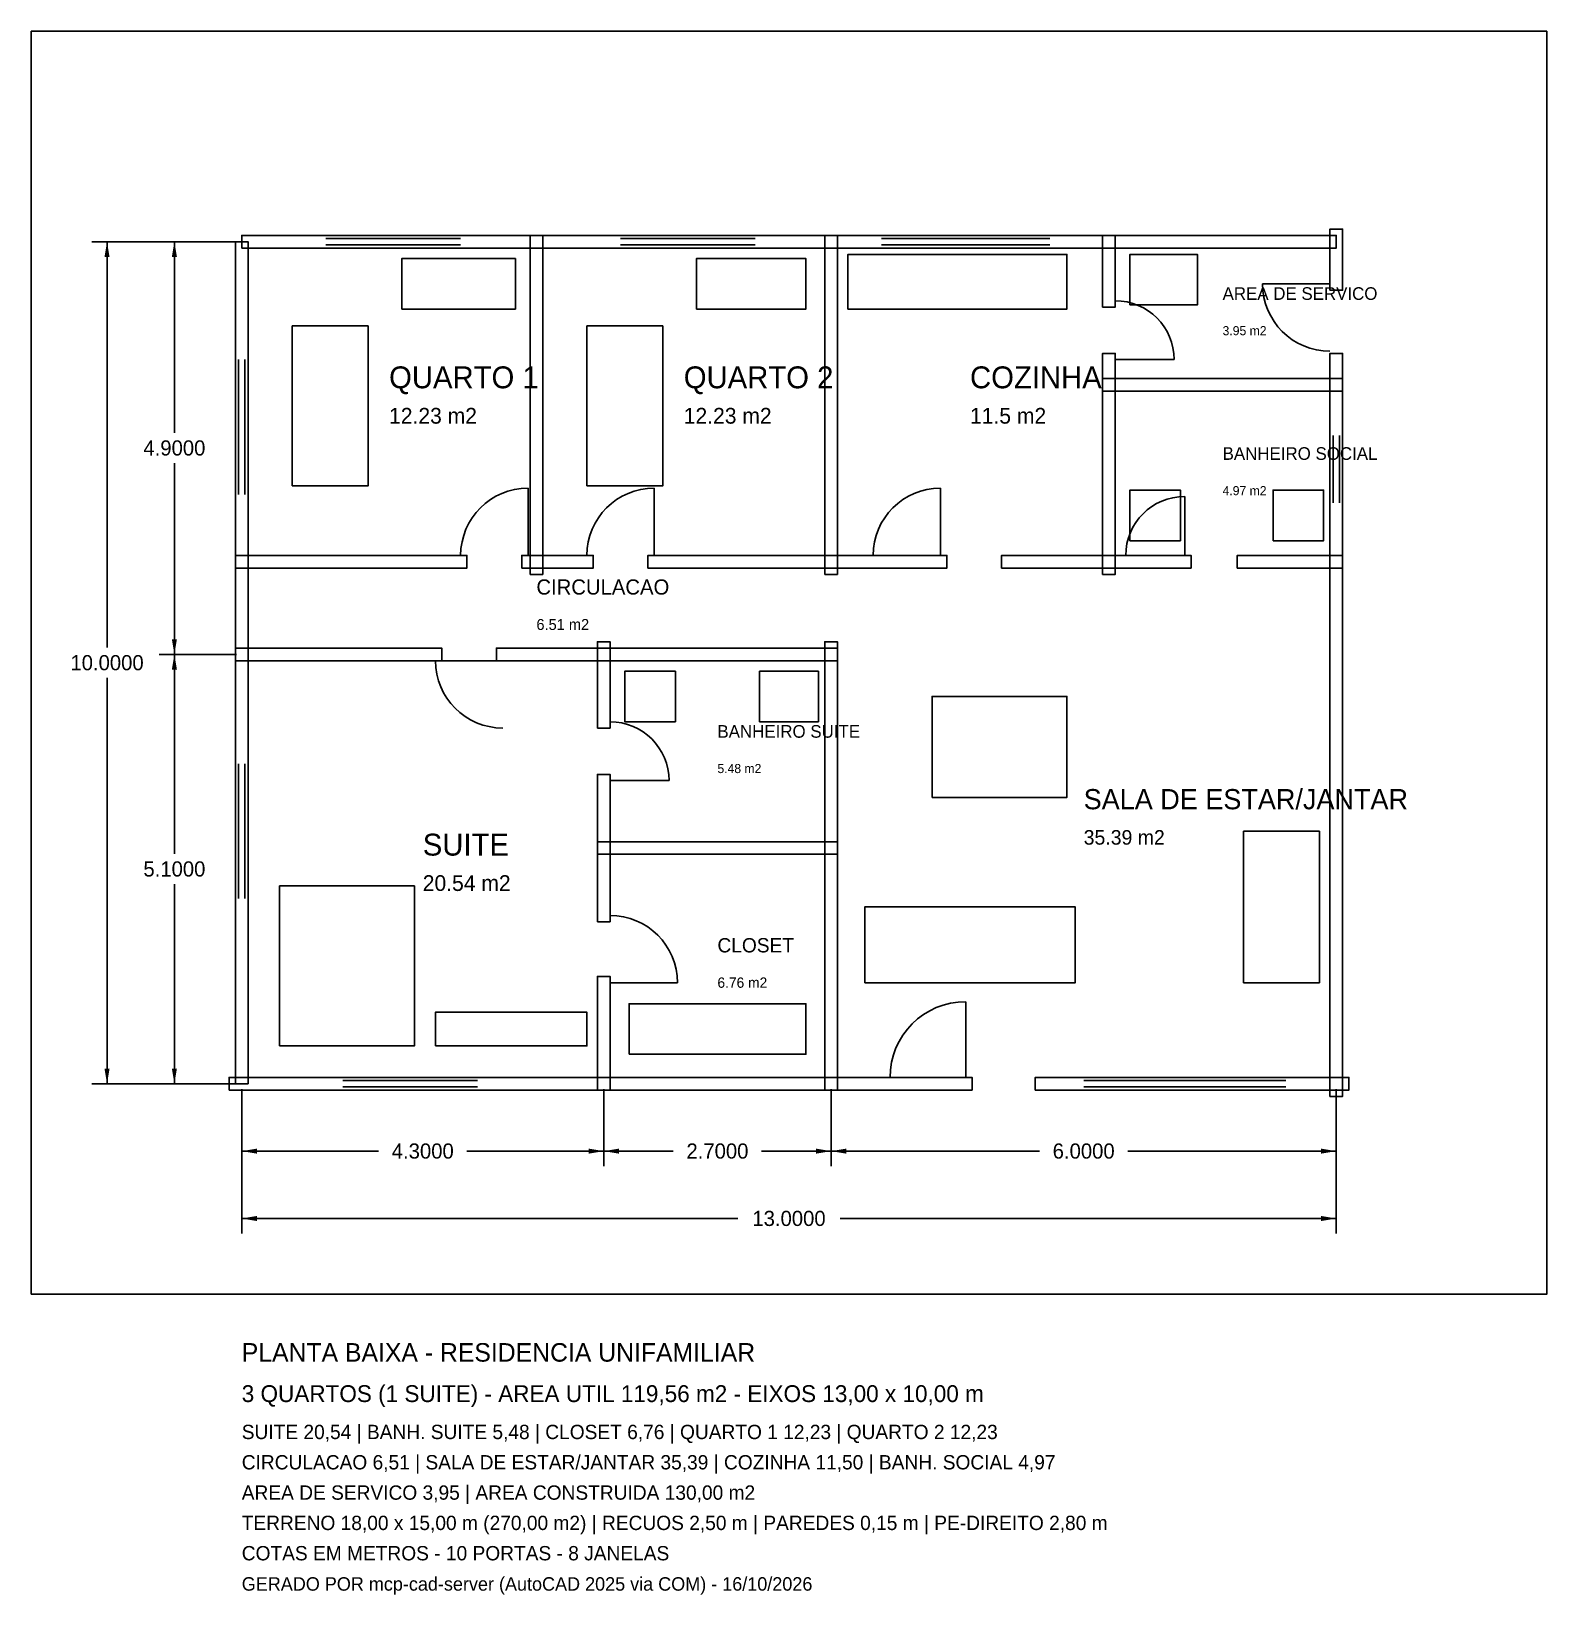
# Model space of a CAD drawing. Header units: inches. Extents: x -2.5 to 15.5, y -6.1 to 12.5.
import ezdxf

# ---------------------------------------------------------------- set-up
doc = ezdxf.new("R2010")
doc.units = ezdxf.units.IN
doc.header["$MEASUREMENT"] = 0
for name, color, linetype in [('COTAS', 1, 'Continuous'), ('JANELAS', 5, 'Continuous'), ('MOBILIARIO', 9, 'Continuous'), ('PAREDES', 4, 'Continuous'), ('PORTAS', 3, 'Continuous'), ('TERRENO', 6, 'Continuous'), ('TEXTOS', 7, 'Continuous')]:
    doc.layers.add(name, color=color, linetype=linetype)
doc.dimstyles.get("Standard").update_dxf_attribs({"dimtxt": 0.18, "dimasz": 0.18, "dimexe": 0.18, "dimexo": 0.0625, "dimgap": 0.09, "dimtad": 0, "dimtih": 1, "dimtoh": 1, "dimdec": 4, "dimzin": 0, "dimdsep": 46, "dimtxsty": 'Standard', "dimcen": 0.09, "dimadec": 0, "dimazin": 0, "dimtfac": 1, "dimtdec": 4, "dimtofl": 0, "dimtmove": 0, "dimatfit": 3, "dimfxl": 0, "dimtolj": 1, "dimtzin": 0, "dimarcsym": 0})

# ---------------------------------------------------------------- blocks, each defined once
blk = doc.blocks.new('*D')
at = {"layer": 'COTAS', "color": 0}
for p, q in [((-0.0625, 10), (-1.78, 10)), ((-1.6, 5.18), (-1.6, 10)), ((-0.0625, 10), (-0.98, 10)), ((-0.8, 7.73), (-0.8, 10)), ((-0.8, 5.1), (-0.8, 7.37)), ((-0.0625, 5.1), (-0.98, 5.1)), ((-0.0625, 5.1), (-0.98, 5.1)), ((-0.8, 2.73), (-0.8, 5.1)), ((-1.6, 0), (-1.6, 4.82)), ((-0.8, 0), (-0.8, 2.37)), ((-0.0625, 0), (-1.78, 0)), ((-0.0625, 0), (-0.98, 0)), ((0, -0.0625), (0, -0.98)), ((0, -0.0625), (0, -1.78)), ((4.3, -0.0625), (4.3, -0.98)), ((4.3, -0.0625), (4.3, -0.98)), ((7, -0.0625), (7, -0.98)), ((7, -0.0625), (7, -0.98)), ((13, -0.0625), (13, -0.98)), ((13, -0.0625), (13, -1.78)), ((0, -0.8), (1.625, -0.8)), ((2.675, -0.8), (4.3, -0.8)), ((4.3, -0.8), (5.125, -0.8)), ((6.175, -0.8), (7, -0.8)), ((7, -0.8), (9.475, -0.8)), ((10.525, -0.8), (13, -0.8)), ((0, -1.6), (5.891, -1.6)), ((7.109, -1.6), (13, -1.6))]:
    blk.add_line(p, q, dxfattribs=at)
for points in [[(-1.6, 10), (-1.63, 9.82), (-1.57, 9.82)], [(-0.8, 10), (-0.83, 9.82), (-0.77, 9.82)], [(-0.8, 5.1), (-0.77, 5.28), (-0.83, 5.28)], [(-0.8, 5.1), (-0.83, 4.92), (-0.77, 4.92)], [(-1.6, 0), (-1.57, 0.18), (-1.63, 0.18)], [(-0.8, 0), (-0.77, 0.18), (-0.83, 0.18)], [(0, -0.8), (0.18, -0.83), (0.18, -0.77)], [(4.3, -0.8), (4.12, -0.77), (4.12, -0.83)], [(4.3, -0.8), (4.48, -0.83), (4.48, -0.77)], [(7, -0.8), (6.82, -0.77), (6.82, -0.83)], [(7, -0.8), (7.18, -0.83), (7.18, -0.77)], [(13, -0.8), (12.82, -0.77), (12.82, -0.83)], [(0, -1.6), (0.18, -1.63), (0.18, -1.57)], [(13, -1.6), (12.82, -1.57), (12.82, -1.63)]]:
    blk.add_solid(points, dxfattribs=at)
at = {"layer": 'COTAS', "color": 0, "char_height": 0.18, "attachment_point": 5}
for s, insert in [('4.9000', (-0.8, 7.55)), ('10.0000', (-1.6, 5)), ('5.1000', (-0.8, 2.55)), ('4.3000', (2.15, -0.8)), ('2.7000', (5.65, -0.8)), ('6.0000', (10, -0.8)), ('13.0000', (6.5, -1.6))]:
    blk.add_mtext(s, dxfattribs=dict(at, insert=insert))

msp = doc.modelspace()

# ---------------------------------------------------------------- linework, layer by layer
at = {"layer": 'JANELAS'}
for p, q in [((1, 10.0375), (2.6, 10.0375)), ((4.5, 10.0375), (6.1, 10.0375)), ((7.6, 10.0375), (9.6, 10.0375)), ((1, 9.9625), (2.6, 9.9625)), ((4.5, 9.9625), (6.1, 9.9625)), ((7.6, 9.9625), (9.6, 9.9625)), ((-0.0375, 7), (-0.0375, 8.6)), ((0.0375, 7), (0.0375, 8.6)), ((12.9625, 6.9), (12.9625, 7.7)), ((13.0375, 6.9), (13.0375, 7.7)), ((-0.0375, 2.2), (-0.0375, 3.8)), ((0.0375, 2.2), (0.0375, 3.8)), ((1.2, 0.0375), (2.8, 0.0375)), ((10, 0.0375), (12.4, 0.0375)), ((1.2, -0.0375), (2.8, -0.0375)), ((10, -0.0375), (12.4, -0.0375))]:
    msp.add_line(p, q, dxfattribs=at)
at = {"layer": 'MOBILIARIO'}
for points in [[(7.2, 9.2), (9.8, 9.2), (9.8, 9.85), (7.2, 9.85)], [(10.55, 9.25), (11.35, 9.25), (11.35, 9.85), (10.55, 9.85)], [(1.9, 9.2), (3.25, 9.2), (3.25, 9.8), (1.9, 9.8)], [(5.4, 9.2), (6.7, 9.2), (6.7, 9.8), (5.4, 9.8)], [(0.6, 7.1), (1.5, 7.1), (1.5, 9), (0.6, 9)], [(4.1, 7.1), (5, 7.1), (5, 9), (4.1, 9)], [(10.55, 6.45), (11.15, 6.45), (11.15, 7.05), (10.55, 7.05)], [(12.25, 6.45), (12.85, 6.45), (12.85, 7.05), (12.25, 7.05)], [(4.55, 4.3), (5.15, 4.3), (5.15, 4.9), (4.55, 4.9)], [(6.15, 4.3), (6.85, 4.3), (6.85, 4.9), (6.15, 4.9)], [(8.2, 3.4), (9.8, 3.4), (9.8, 4.6), (8.2, 4.6)], [(11.9, 1.2), (12.8, 1.2), (12.8, 3), (11.9, 3)], [(0.45, 0.45), (2.05, 0.45), (2.05, 2.35), (0.45, 2.35)], [(7.4, 1.2), (9.9, 1.2), (9.9, 2.1), (7.4, 2.1)], [(4.6, 0.35), (6.7, 0.35), (6.7, 0.95), (4.6, 0.95)], [(2.3, 0.45), (4.1, 0.45), (4.1, 0.85), (2.3, 0.85)]]:
    msp.add_lwpolyline(points, close=True, dxfattribs=at)
at = {"layer": 'PAREDES'}
for points in [[(0, 9.925), (13, 9.925), (13, 10.075), (0, 10.075)], [(3.425, 6.05), (3.575, 6.05), (3.575, 10.075), (3.425, 10.075)], [(6.925, 6.05), (7.075, 6.05), (7.075, 10.075), (6.925, 10.075)], [(10.225, 9.225), (10.375, 9.225), (10.375, 10.075), (10.225, 10.075)], [(12.925, 9.425), (13.075, 9.425), (13.075, 10.15), (12.925, 10.15)], [(-0.075, 0), (0.075, 0), (0.075, 10), (-0.075, 10)], [(10.225, 6.05), (10.375, 6.05), (10.375, 8.675), (10.225, 8.675)], [(12.925, -0.15), (13.075, -0.15), (13.075, 8.675), (12.925, 8.675)], [(10.225, 8.225), (13.075, 8.225), (13.075, 8.375), (10.225, 8.375)], [(-0.075, 6.125), (2.675, 6.125), (2.675, 6.275), (-0.075, 6.275)], [(3.325, 6.125), (4.175, 6.125), (4.175, 6.275), (3.325, 6.275)], [(4.825, 6.125), (7.075, 6.125), (7.075, 6.275), (4.825, 6.275)], [(6.925, 6.125), (8.375, 6.125), (8.375, 6.275), (6.925, 6.275)], [(9.025, 6.125), (11.275, 6.125), (11.275, 6.275), (9.025, 6.275)], [(11.825, 6.125), (13.075, 6.125), (13.075, 6.275), (11.825, 6.275)], [(4.225, 4.225), (4.375, 4.225), (4.375, 5.25), (4.225, 5.25)], [(6.925, -0.075), (7.075, -0.075), (7.075, 5.25), (6.925, 5.25)], [(-0.075, 5.025), (2.375, 5.025), (2.375, 5.175), (-0.075, 5.175)], [(3.025, 5.025), (7.075, 5.025), (7.075, 5.175), (3.025, 5.175)], [(4.225, 1.925), (4.375, 1.925), (4.375, 3.675), (4.225, 3.675)], [(4.225, 2.725), (7.075, 2.725), (7.075, 2.875), (4.225, 2.875)], [(4.225, -0.075), (4.375, -0.075), (4.375, 1.275), (4.225, 1.275)], [(-0.15, -0.075), (8.675, -0.075), (8.675, 0.075), (-0.15, 0.075)], [(9.425, -0.075), (13.15, -0.075), (13.15, 0.075), (9.425, 0.075)]]:
    msp.add_lwpolyline(points, close=True, dxfattribs=at)
at = {"layer": 'PORTAS'}
for p, q in [((12.925, 9.5), (12.125, 9.5)), ((10.375, 8.6), (11.075, 8.6)), ((3.4, 6.275), (3.4, 7.075)), ((4.9, 6.275), (4.9, 7.075)), ((8.3, 6.275), (8.3, 7.075)), ((11.2, 6.275), (11.2, 6.975)), ((3.1, 5.025), (2.3, 5.025)), ((4.375, 3.6), (5.075, 3.6)), ((4.375, 1.2), (5.175, 1.2)), ((8.6, 0.075), (8.6, 0.975))]:
    msp.add_line(p, q, dxfattribs=at)
for centre, radius, start, end in [((12.925, 9.5), 0.8, 180, 270), ((10.375, 8.6), 0.7, 0, 90), ((3.4, 6.275), 0.8, 90, 180), ((4.9, 6.275), 0.8, 90, 180), ((8.3, 6.275), 0.8, 90, 180), ((11.2, 6.275), 0.7, 90, 180), ((3.1, 5.025), 0.8, 180, 270), ((4.375, 3.6), 0.7, 0, 90), ((4.375, 1.2), 0.8, 0, 90), ((8.6, 0.075), 0.9, 90, 180)]:
    msp.add_arc(centre, radius, start, end, dxfattribs=at)
at = {"layer": 'TERRENO'}
msp.add_lwpolyline([(-2.5, -2.5), (15.5, -2.5), (15.5, 12.5), (-2.5, 12.5)], close=True, dxfattribs=at)

# ---------------------------------------------------------------- texts
at = {"layer": 'TEXTOS'}
for s, height, p in [('AREA DE SERVICO', 0.15, (11.65, 9.31)), ('3.95 m2', 0.108, (11.65, 8.89)), ('QUARTO 1', 0.26, (1.75, 8.26)), ('QUARTO 2', 0.26, (5.25, 8.26)), ('COZINHA', 0.26, (8.65, 8.26)), ('12.23 m2', 0.1872, (1.75, 7.84)), ('12.23 m2', 0.1872, (5.25, 7.84)), ('11.5 m2', 0.1872, (8.65, 7.84)), ('BANHEIRO SOCIAL', 0.15, (11.65, 7.41)), ('4.97 m2', 0.108, (11.65, 6.99)), ('CIRCULACAO', 0.18, (3.5, 5.81)), ('6.51 m2', 0.1296, (3.5, 5.39)), ('BANHEIRO SUITE', 0.15, (5.65, 4.11)), ('5.48 m2', 0.108, (5.65, 3.69)), ('SALA DE ESTAR/JANTAR', 0.24, (10, 3.26)), ('SUITE', 0.26, (2.15, 2.71)), ('35.39 m2', 0.1728, (10, 2.84)), ('20.54 m2', 0.1872, (2.15, 2.29)), ('CLOSET', 0.17, (5.65, 1.56)), ('6.76 m2', 0.1224, (5.65, 1.14)), ('PLANTA BAIXA - RESIDENCIA UNIFAMILIAR', 0.22, (0, -3.3)), ('3 QUARTOS (1 SUITE) - AREA UTIL 119,56 m2 - EIXOS 13,00 x 10,00 m', 0.2, (0, -3.78)), ('SUITE 20,54 | BANH. SUITE 5,48 | CLOSET 6,76 | QUARTO 1 12,23 | QUARTO 2 12,23', 0.17, (0, -4.22)), ('CIRCULACAO 6,51 | SALA DE ESTAR/JANTAR 35,39 | COZINHA 11,50 | BANH. SOCIAL 4,97', 0.17, (0, -4.58)), ('AREA DE SERVICO 3,95 | AREA CONSTRUIDA 130,00 m2', 0.17, (0, -4.94)), ('TERRENO 18,00 x 15,00 m (270,00 m2) | RECUOS 2,50 m | PAREDES 0,15 m | PE-DIREITO 2,80 m', 0.17, (0, -5.3)), ('COTAS EM METROS - 10 PORTAS - 8 JANELAS', 0.17, (0, -5.66)), ('GERADO POR mcp-cad-server (AutoCAD 2025 via COM) - 16/10/2026', 0.16, (0, -6.02))]:
    msp.add_text(s, height=height, dxfattribs=at).set_placement(p)

# ---------------------------------------------------------------- dimensions: what is measured, and where the dimension line sits
at = {"layer": 'COTAS'}
for base, p1, p2, middle in [((2.15, -0.8), (0, 0), (4.3, 0), (2.15, -0.8)), ((5.65, -0.8), (4.3, 0), (7, 0), (5.65, -0.8)), ((10, -0.8), (7, 0), (13, 0), (10, -0.8)), ((6.5, -1.6), (0, 0), (13, 0), (6.5, -1.6))]:
    dim = msp.add_linear_dim(base=base, p1=p1, p2=p2, dimstyle='Standard', override={"dimpost": '<>'}, dxfattribs=at)
    dim.commit()
    dim.dimension.update_dxf_attribs({"geometry": '*D', "text_midpoint": middle, "dimtype": 128})
for base, p1, p2, middle in [((-0.8, 2.55), (0, 0), (0, 5.1), (-0.8, 2.55)), ((-0.8, 7.55), (0, 5.1), (0, 10), (-0.8, 7.55)), ((-1.6, 5), (0, 0), (0, 10), (-1.6, 5))]:
    dim = msp.add_linear_dim(base=base, p1=p1, p2=p2, angle=90, dimstyle='Standard', override={"dimpost": '<>'}, dxfattribs=at)
    dim.commit()
    dim.dimension.update_dxf_attribs({"geometry": '*D', "text_midpoint": middle, "dimtype": 129})

doc.saveas('drawing.dxf')
